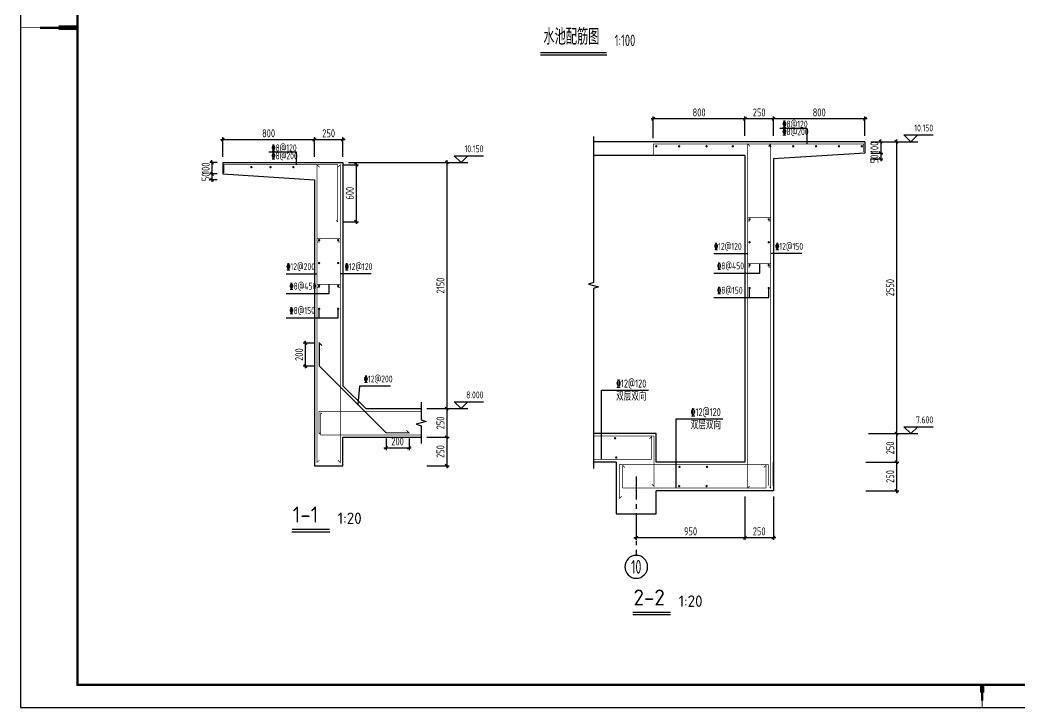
# Model space of a CAD drawing. Extents: x 665703 to 1047784, y -160603 to 92239.
# Drawn here: x 963649 to 1007371, y -20903 to 9151 of the extents above; entities that cross this region are included whole.
import ezdxf
from ezdxf.enums import TextEntityAlignment as Align

# ---------------------------------------------------------------- set-up
doc = ezdxf.new("R2010")
doc.units = 0
doc.header["$LTSCALE"] = 800
doc.linetypes.add('CENTER', pattern=[2, 1.25, -0.25, 0.25, -0.25])
doc.layers.get('0').update_dxf_attribs({"linetype": 'CONTINUOUS'})
doc.layers.get('Defpoints').update_dxf_attribs({"linetype": 'CONTINUOUS'})
for name, color, linetype in [('AXIS', 4, 'CENTER'), ('DIM', 2, 'CONTINUOUS'), ('NUM', 7, 'CONTINUOUS'), ('REIN', 1, 'CONTINUOUS'), ('TEXT', 7, 'CONTINUOUS'), ('THIN', 7, 'CONTINUOUS'), ('TK', 7, 'CONTINUOUS'), ('细线', 7, 'CONTINUOUS')]:
    doc.layers.add(name, color=color, linetype=linetype)
doc.styles.add('TSSD_Axis', font='tssdeng.shx', dxfattribs={"width": 0.7, "bigfont": 'tssdchn.shx'})
doc.styles.add('TSSD_Dimension', font='Tssdeng.shx', dxfattribs={"width": 0.75, "bigfont": 'hztxt.shx'})
doc.styles.add('TSSD_Label', font='Tssdeng.shx', dxfattribs={"width": 0.7, "bigfont": 'hztxt.shx'})
doc.styles.add('TSSD_Norm', font='Tssdeng.shx', dxfattribs={"bigfont": 'hztxt.shx'})
doc.styles.add('TSSD_Rein', font='Tssdeng.shx', dxfattribs={"width": 0.7, "bigfont": 'hztxt.shx'})
doc.dimstyles.new('TSSD_20_100', dxfattribs={"dimtxt": 350, "dimasz": 100, "dimexe": 100, "dimexo": 250, "dimgap": 100, "dimtad": 1, "dimdec": 0, "dimlfac": 0.2, "dimzin": 0, "dimdsep": 46, "dimtxsty": 'TSSD_Dimension', "dimblk": 'ARCHTICK', "dimcen": 0, "dimdle": 100, "dimclrt": 7, "dimadec": 0, "dimazin": 0, "dimtfac": 1, "dimtdec": 0, "dimtix": 1, "dimtmove": 2, "dimatfit": 3, "dimldrblk": 'ARCHTICK', "dimfxl": 0, "dimtolj": 1, "dimtzin": 0, "dimarcsym": 0})

# ---------------------------------------------------------------- blocks, each defined once
blk = doc.blocks.new('_ArchTick')
at = {"color": 0, "const_width": 0.5}
blk.add_lwpolyline([(-0.71, -0.71), (0.71, 0.71)], dxfattribs=at)
blk = doc.blocks.new('*D205')
at = {"layer": 'Defpoints', "color": 0, "transparency": 16777216}
for p in [(976519, 3928), (972519, 2925), (976519, 2925)]:
    blk.add_point(p, dxfattribs=at)
at = {"layer": 'DIM', "color": 0, "lineweight": -2, "transparency": 16777216}
for p, q in [((972519, 3175), (972519, 4028)), ((976519, 3175), (976519, 4028)), ((972419, 3928), (976619, 3928))]:
    blk.add_line(p, q, dxfattribs=at)
at = {"layer": 'DIM', "color": 0, "lineweight": -2, "transparency": 16777216, "xscale": 100, "yscale": 100, "zscale": 100, "rotation": 180}
blk.add_blockref('_ArchTick', (972519, 3928), dxfattribs=at)
at = {"layer": 'DIM', "color": 0, "lineweight": -2, "transparency": 16777216, "xscale": 100, "yscale": 100, "zscale": 100}
blk.add_blockref('_ArchTick', (976519, 3928), dxfattribs=at)
at = {"layer": 'DIM', "color": 7, "transparency": 16777216, "insert": (974519, 4203), "char_height": 350, "attachment_point": 5, "style": 'TSSD_Dimension'}
blk.add_mtext('\\A1;800', dxfattribs=at)
blk = doc.blocks.new('*D206')
at = {"layer": 'Defpoints', "color": 0, "transparency": 16777216}
for p in [(977769, 3928), (976519, 2925), (977769, 2925)]:
    blk.add_point(p, dxfattribs=at)
at = {"layer": 'DIM', "color": 0, "lineweight": -2, "transparency": 16777216}
for p, q in [((976519, 3175), (976519, 4028)), ((977769, 3175), (977769, 4028)), ((976419, 3928), (977869, 3928))]:
    blk.add_line(p, q, dxfattribs=at)
at = {"layer": 'DIM', "color": 0, "lineweight": -2, "transparency": 16777216, "xscale": 100, "yscale": 100, "zscale": 100, "rotation": 180}
blk.add_blockref('_ArchTick', (976519, 3928), dxfattribs=at)
at = {"layer": 'DIM', "color": 0, "lineweight": -2, "transparency": 16777216, "xscale": 100, "yscale": 100, "zscale": 100}
blk.add_blockref('_ArchTick', (977769, 3928), dxfattribs=at)
at = {"layer": 'DIM', "color": 7, "transparency": 16777216, "insert": (977144, 4203), "char_height": 350, "attachment_point": 5, "style": 'TSSD_Dimension'}
blk.add_mtext('\\A1;250', dxfattribs=at)
blk = doc.blocks.new('*D207')
at = {"layer": 'Defpoints', "color": 0, "transparency": 16777216}
for p in [(972519, 2925), (972043, 2425), (972519, 2425)]:
    blk.add_point(p, dxfattribs=at)
at = {"layer": 'DIM', "color": 0, "lineweight": -2, "transparency": 16777216}
for p, q in [((972269, 2925), (971943, 2925)), ((972043, 2925), (972043, 3025)), ((972043, 2925), (972043, 2425)), ((972269, 2425), (971943, 2425)), ((972043, 2425), (972043, 2325))]:
    blk.add_line(p, q, dxfattribs=at)
at = {"layer": 'DIM', "color": 0, "lineweight": -2, "transparency": 16777216, "xscale": 100, "yscale": 100, "zscale": 100}
for p, rotation in [((972043, 2925), 270), ((972043, 2425), 90)]:
    blk.add_blockref('_ArchTick', p, dxfattribs=dict(at, rotation=rotation))
at = {"layer": 'DIM', "color": 7, "transparency": 16777216, "insert": (971768, 2675), "char_height": 350, "attachment_point": 5, "rotation": 90, "style": 'TSSD_Dimension'}
blk.add_mtext('\\A1;100', dxfattribs=at)
blk = doc.blocks.new('*D208')
at = {"layer": 'Defpoints', "color": 0, "transparency": 16777216}
for p in [(972519, 2425), (972043, 2175), (972520, 2175)]:
    blk.add_point(p, dxfattribs=at)
at = {"layer": 'DIM', "color": 0, "lineweight": -2, "transparency": 16777216}
for p, q in [((972269, 2425), (971943, 2425)), ((972043, 2425), (972043, 2525)), ((972043, 2425), (972043, 2175)), ((972270, 2175), (971943, 2175)), ((972043, 2175), (972043, 2075))]:
    blk.add_line(p, q, dxfattribs=at)
at = {"layer": 'DIM', "color": 0, "lineweight": -2, "transparency": 16777216, "xscale": 100, "yscale": 100, "zscale": 100}
for p, rotation in [((972043, 2425), 270), ((972043, 2175), 90)]:
    blk.add_blockref('_ArchTick', p, dxfattribs=dict(at, rotation=rotation))
at = {"layer": 'DIM', "color": 7, "transparency": 16777216, "insert": (971768, 2300), "char_height": 350, "attachment_point": 5, "rotation": 90, "style": 'TSSD_Dimension'}
blk.add_mtext('\\A1;50', dxfattribs=at)
blk = doc.blocks.new('*D209')
at = {"layer": 'Defpoints', "color": 0, "transparency": 16777216}
for p in [(977769, 2925), (981188, -7825), (982307, -7825)]:
    blk.add_point(p, dxfattribs=at)
at = {"layer": 'DIM', "color": 0, "lineweight": -2, "transparency": 16777216}
for p, q in [((978019, 2925), (982407, 2925)), ((982307, 3025), (982307, -7925)), ((981438, -7825), (982407, -7825))]:
    blk.add_line(p, q, dxfattribs=at)
at = {"layer": 'DIM', "color": 0, "lineweight": -2, "transparency": 16777216, "xscale": 100, "yscale": 100, "zscale": 100}
for p, rotation in [((982307, 2925), 90), ((982307, -7825), 270)]:
    blk.add_blockref('_ArchTick', p, dxfattribs=dict(at, rotation=rotation))
at = {"layer": 'DIM', "color": 7, "transparency": 16777216, "insert": (982032, -2450), "char_height": 350, "attachment_point": 5, "rotation": 90, "style": 'TSSD_Dimension'}
blk.add_mtext('\\A1;2150', dxfattribs=at)
blk = doc.blocks.new('*D210')
at = {"layer": 'Defpoints', "color": 0, "transparency": 16777216}
for p in [(981188, -7825), (981188, -9075), (982307, -9075)]:
    blk.add_point(p, dxfattribs=at)
at = {"layer": 'DIM', "color": 0, "lineweight": -2, "transparency": 16777216}
for p, q in [((981438, -7825), (982407, -7825)), ((982307, -7725), (982307, -9175)), ((981438, -9075), (982407, -9075))]:
    blk.add_line(p, q, dxfattribs=at)
at = {"layer": 'DIM', "color": 0, "lineweight": -2, "transparency": 16777216, "xscale": 100, "yscale": 100, "zscale": 100}
for p, rotation in [((982307, -7825), 90), ((982307, -9075), 270)]:
    blk.add_blockref('_ArchTick', p, dxfattribs=dict(at, rotation=rotation))
at = {"layer": 'DIM', "color": 7, "transparency": 16777216, "insert": (982032, -8450), "char_height": 350, "attachment_point": 5, "rotation": 90, "style": 'TSSD_Dimension'}
blk.add_mtext('\\A1;250', dxfattribs=at)
blk = doc.blocks.new('*D211')
at = {"layer": 'Defpoints', "color": 0, "transparency": 16777216}
for p in [(981188, -9075), (981188, -10325), (982307, -10325)]:
    blk.add_point(p, dxfattribs=at)
at = {"layer": 'DIM', "color": 0, "lineweight": -2, "transparency": 16777216}
for p, q in [((981438, -9075), (982407, -9075)), ((982307, -8975), (982307, -10425)), ((981438, -10325), (982407, -10325))]:
    blk.add_line(p, q, dxfattribs=at)
at = {"layer": 'DIM', "color": 0, "lineweight": -2, "transparency": 16777216, "xscale": 100, "yscale": 100, "zscale": 100}
for p, rotation in [((982307, -9075), 90), ((982307, -10325), 270)]:
    blk.add_blockref('_ArchTick', p, dxfattribs=dict(at, rotation=rotation))
at = {"layer": 'DIM', "color": 7, "transparency": 16777216, "insert": (982032, -9700), "char_height": 350, "attachment_point": 5, "rotation": 90, "style": 'TSSD_Dimension'}
blk.add_mtext('\\A1;250', dxfattribs=at)
blk = doc.blocks.new('*D212')
at = {"layer": 'Defpoints', "color": 0, "transparency": 16777216}
for p in [(996592, 4838), (996592, 3835), (1000592, 3835)]:
    blk.add_point(p, dxfattribs=at)
at = {"layer": 'DIM', "color": 0, "lineweight": -2, "transparency": 16777216}
for p, q in [((1000692, 4838), (996492, 4838)), ((996592, 4085), (996592, 4938)), ((1000592, 4085), (1000592, 4938))]:
    blk.add_line(p, q, dxfattribs=at)
at = {"layer": 'DIM', "color": 0, "lineweight": -2, "transparency": 16777216, "xscale": 100, "yscale": 100, "zscale": 100, "rotation": 180}
blk.add_blockref('_ArchTick', (996592, 4838), dxfattribs=at)
at = {"layer": 'DIM', "color": 0, "lineweight": -2, "transparency": 16777216, "xscale": 100, "yscale": 100, "zscale": 100}
blk.add_blockref('_ArchTick', (1000592, 4838), dxfattribs=at)
at = {"layer": 'DIM', "color": 7, "transparency": 16777216, "insert": (998592, 5113), "char_height": 350, "attachment_point": 5, "style": 'TSSD_Dimension'}
blk.add_mtext('\\A1;800', dxfattribs=at)
blk = doc.blocks.new('*D213')
at = {"layer": 'Defpoints', "color": 0, "transparency": 16777216}
for p in [(995342, 4838), (995342, 3835), (996592, 3835)]:
    blk.add_point(p, dxfattribs=at)
at = {"layer": 'DIM', "color": 0, "lineweight": -2, "transparency": 16777216}
for p, q in [((996692, 4838), (995242, 4838)), ((995342, 4085), (995342, 4938)), ((996592, 4085), (996592, 4938))]:
    blk.add_line(p, q, dxfattribs=at)
at = {"layer": 'DIM', "color": 0, "lineweight": -2, "transparency": 16777216, "xscale": 100, "yscale": 100, "zscale": 100, "rotation": 180}
blk.add_blockref('_ArchTick', (995342, 4838), dxfattribs=at)
at = {"layer": 'DIM', "color": 0, "lineweight": -2, "transparency": 16777216, "xscale": 100, "yscale": 100, "zscale": 100}
blk.add_blockref('_ArchTick', (996592, 4838), dxfattribs=at)
at = {"layer": 'DIM', "color": 7, "transparency": 16777216, "insert": (995967, 5113), "char_height": 350, "attachment_point": 5, "style": 'TSSD_Dimension'}
blk.add_mtext('\\A1;250', dxfattribs=at)
blk = doc.blocks.new('*D214')
at = {"layer": 'Defpoints', "color": 0, "transparency": 16777216}
for p in [(1000592, 3835), (1000592, 3335), (1001281, 3335)]:
    blk.add_point(p, dxfattribs=at)
at = {"layer": 'DIM', "color": 0, "lineweight": -2, "transparency": 16777216}
for p, q in [((1000842, 3835), (1001381, 3835)), ((1001281, 3835), (1001281, 3935)), ((1001281, 3835), (1001281, 3335)), ((1000842, 3335), (1001381, 3335)), ((1001281, 3335), (1001281, 3235))]:
    blk.add_line(p, q, dxfattribs=at)
at = {"layer": 'DIM', "color": 0, "lineweight": -2, "transparency": 16777216, "xscale": 100, "yscale": 100, "zscale": 100}
for p, rotation in [((1001281, 3835), 270), ((1001281, 3335), 90)]:
    blk.add_blockref('_ArchTick', p, dxfattribs=dict(at, rotation=rotation))
at = {"layer": 'DIM', "color": 7, "transparency": 16777216, "insert": (1001006, 3585), "char_height": 350, "attachment_point": 5, "rotation": 90, "style": 'TSSD_Dimension'}
blk.add_mtext('\\A1;100', dxfattribs=at)
blk = doc.blocks.new('*D215')
at = {"layer": 'Defpoints', "color": 0, "transparency": 16777216}
for p in [(1000590, 3085), (1000592, 3335), (1001281, 3085)]:
    blk.add_point(p, dxfattribs=at)
at = {"layer": 'DIM', "color": 0, "lineweight": -2, "transparency": 16777216}
for p, q in [((1000840, 3085), (1001381, 3085)), ((1000842, 3335), (1001381, 3335)), ((1001281, 3435), (1001281, 2985))]:
    blk.add_line(p, q, dxfattribs=at)
at = {"layer": 'DIM', "color": 0, "lineweight": -2, "transparency": 16777216, "xscale": 100, "yscale": 100, "zscale": 100}
for p, rotation in [((1001281, 3335), 90), ((1001281, 3085), 270)]:
    blk.add_blockref('_ArchTick', p, dxfattribs=dict(at, rotation=rotation))
at = {"layer": 'DIM', "color": 7, "transparency": 16777216, "insert": (1001006, 3085), "char_height": 350, "attachment_point": 5, "rotation": 90, "style": 'TSSD_Dimension'}
blk.add_mtext('\\A1;50', dxfattribs=at)
blk = doc.blocks.new('ts_axno')
at = {"color": 0, "linetype": 'ByBlock', "lineweight": -2}
blk.add_circle((0, 0), 0.5, dxfattribs=at)
at = {"color": 0, "linetype": 'ByBlock', "lineweight": -2, "style": 'TSSD_Axis', "width": 0.7}
blk.add_attdef('A', text='', height=0.6, dxfattribs=at).set_placement((0, 0), align=Align.MIDDLE_CENTER)
blk = doc.blocks.new('*D216')
at = {"layer": 'Defpoints', "color": 0, "transparency": 16777216}
for p in [(995342, -11415), (990592, -12415), (995342, -13461)]:
    blk.add_point(p, dxfattribs=at)
at = {"layer": 'DIM', "color": 0, "lineweight": -2, "transparency": 16777216}
for p, q in [((995342, -11665), (995342, -13561)), ((990592, -12665), (990592, -13561)), ((990492, -13461), (995442, -13461))]:
    blk.add_line(p, q, dxfattribs=at)
at = {"layer": 'DIM', "color": 0, "lineweight": -2, "transparency": 16777216, "xscale": 100, "yscale": 100, "zscale": 100, "rotation": 180}
blk.add_blockref('_ArchTick', (990592, -13461), dxfattribs=at)
at = {"layer": 'DIM', "color": 0, "lineweight": -2, "transparency": 16777216, "xscale": 100, "yscale": 100, "zscale": 100}
blk.add_blockref('_ArchTick', (995342, -13461), dxfattribs=at)
at = {"layer": 'DIM', "color": 7, "transparency": 16777216, "insert": (992967, -13186), "char_height": 350, "attachment_point": 5, "style": 'TSSD_Dimension'}
blk.add_mtext('\\A1;950', dxfattribs=at)
blk = doc.blocks.new('*D217')
at = {"layer": 'Defpoints', "color": 0, "transparency": 16777216}
for p in [(995342, -11415), (996592, -11415), (996592, -13461)]:
    blk.add_point(p, dxfattribs=at)
at = {"layer": 'DIM', "color": 0, "lineweight": -2, "transparency": 16777216}
for p, q in [((995342, -11665), (995342, -13561)), ((996592, -11665), (996592, -13561)), ((995242, -13461), (996692, -13461))]:
    blk.add_line(p, q, dxfattribs=at)
at = {"layer": 'DIM', "color": 0, "lineweight": -2, "transparency": 16777216, "xscale": 100, "yscale": 100, "zscale": 100, "rotation": 180}
blk.add_blockref('_ArchTick', (995342, -13461), dxfattribs=at)
at = {"layer": 'DIM', "color": 0, "lineweight": -2, "transparency": 16777216, "xscale": 100, "yscale": 100, "zscale": 100}
blk.add_blockref('_ArchTick', (996592, -13461), dxfattribs=at)
at = {"layer": 'DIM', "color": 7, "transparency": 16777216, "insert": (995967, -13186), "char_height": 350, "attachment_point": 5, "style": 'TSSD_Dimension'}
blk.add_mtext('\\A1;250', dxfattribs=at)
blk = doc.blocks.new('*D218')
at = {"layer": 'Defpoints', "color": 0, "transparency": 16777216}
for p in [(1000592, 3835), (1000498, -8915), (1001970, -8915)]:
    blk.add_point(p, dxfattribs=at)
at = {"layer": 'DIM', "color": 0, "lineweight": -2, "transparency": 16777216}
for p, q in [((1000842, 3835), (1002070, 3835)), ((1001970, 3935), (1001970, -9015)), ((1000748, -8915), (1002070, -8915))]:
    blk.add_line(p, q, dxfattribs=at)
at = {"layer": 'DIM', "color": 0, "lineweight": -2, "transparency": 16777216, "xscale": 100, "yscale": 100, "zscale": 100}
for p, rotation in [((1001970, 3835), 90), ((1001970, -8915), 270)]:
    blk.add_blockref('_ArchTick', p, dxfattribs=dict(at, rotation=rotation))
at = {"layer": 'DIM', "color": 7, "transparency": 16777216, "insert": (1001695, -2540), "char_height": 350, "attachment_point": 5, "rotation": 90, "style": 'TSSD_Dimension'}
blk.add_mtext('\\A1;2550', dxfattribs=at)
blk = doc.blocks.new('*D219')
at = {"layer": 'Defpoints', "color": 0, "transparency": 16777216}
for p in [(1000498, -8915), (1000385, -10165), (1001970, -10165)]:
    blk.add_point(p, dxfattribs=at)
at = {"layer": 'DIM', "color": 0, "lineweight": -2, "transparency": 16777216}
for p, q in [((1000748, -8915), (1002070, -8915)), ((1001970, -8815), (1001970, -10265)), ((1000635, -10165), (1002070, -10165))]:
    blk.add_line(p, q, dxfattribs=at)
at = {"layer": 'DIM', "color": 0, "lineweight": -2, "transparency": 16777216, "xscale": 100, "yscale": 100, "zscale": 100}
for p, rotation in [((1001970, -8915), 90), ((1001970, -10165), 270)]:
    blk.add_blockref('_ArchTick', p, dxfattribs=dict(at, rotation=rotation))
at = {"layer": 'DIM', "color": 7, "transparency": 16777216, "insert": (1001695, -9540), "char_height": 350, "attachment_point": 5, "rotation": 90, "style": 'TSSD_Dimension'}
blk.add_mtext('\\A1;250', dxfattribs=at)
blk = doc.blocks.new('*D220')
at = {"layer": 'Defpoints', "color": 0, "transparency": 16777216}
for p in [(1000385, -10165), (1000385, -11415), (1001970, -11415)]:
    blk.add_point(p, dxfattribs=at)
at = {"layer": 'DIM', "color": 0, "lineweight": -2, "transparency": 16777216}
for p, q in [((1000635, -10165), (1002070, -10165)), ((1001970, -10065), (1001970, -11515)), ((1000635, -11415), (1002070, -11415))]:
    blk.add_line(p, q, dxfattribs=at)
at = {"layer": 'DIM', "color": 0, "lineweight": -2, "transparency": 16777216, "xscale": 100, "yscale": 100, "zscale": 100}
for p, rotation in [((1001970, -10165), 90), ((1001970, -11415), 270)]:
    blk.add_blockref('_ArchTick', p, dxfattribs=dict(at, rotation=rotation))
at = {"layer": 'DIM', "color": 7, "transparency": 16777216, "insert": (1001695, -10790), "char_height": 350, "attachment_point": 5, "rotation": 90, "style": 'TSSD_Dimension'}
blk.add_mtext('\\A1;250', dxfattribs=at)
blk = doc.blocks.new('*D274')
at = {"layer": 'Defpoints', "color": 0, "transparency": 16777216}
for p in [(977536, 2829), (977536, 341), (978342, 341)]:
    blk.add_point(p, dxfattribs=at)
at = {"layer": 'DIM', "color": 0, "lineweight": -2, "transparency": 16777216}
for p, q in [((977786, 2829), (978442, 2829)), ((978342, 2929), (978342, 241)), ((977786, 341), (978442, 341))]:
    blk.add_line(p, q, dxfattribs=at)
at = {"layer": 'DIM', "color": 0, "lineweight": -2, "transparency": 16777216, "xscale": 100, "yscale": 100, "zscale": 100}
for p, rotation in [((978342, 2829), 90), ((978342, 341), 270)]:
    blk.add_blockref('_ArchTick', p, dxfattribs=dict(at, rotation=rotation))
at = {"layer": 'DIM', "color": 7, "transparency": 16777216, "insert": (978067, 1585), "char_height": 350, "attachment_point": 5, "rotation": 90, "style": 'TSSD_Dimension'}
blk.add_mtext('\\A1;600', dxfattribs=at)
blk = doc.blocks.new('*D275')
at = {"layer": 'Defpoints', "color": 0, "transparency": 16777216}
for p in [(991339, 4838), (991339, 3738), (995342, 3835)]:
    blk.add_point(p, dxfattribs=at)
at = {"layer": 'DIM', "color": 0, "lineweight": -2, "transparency": 16777216}
for p, q in [((995442, 4838), (991239, 4838)), ((991339, 3988), (991339, 4938)), ((995342, 4085), (995342, 4938))]:
    blk.add_line(p, q, dxfattribs=at)
at = {"layer": 'DIM', "color": 0, "lineweight": -2, "transparency": 16777216, "xscale": 100, "yscale": 100, "zscale": 100, "rotation": 180}
blk.add_blockref('_ArchTick', (991339, 4838), dxfattribs=at)
at = {"layer": 'DIM', "color": 0, "lineweight": -2, "transparency": 16777216, "xscale": 100, "yscale": 100, "zscale": 100}
blk.add_blockref('_ArchTick', (995342, 4838), dxfattribs=at)
at = {"layer": 'DIM', "color": 7, "transparency": 16777216, "insert": (993341, 5113), "char_height": 350, "attachment_point": 5, "style": 'TSSD_Dimension'}
blk.add_mtext('\\A1;800', dxfattribs=at)
blk = doc.blocks.new('*D278')
at = {"layer": 'Defpoints', "color": 0, "transparency": 16777216}
for p in [(976129, -4965), (976739, -4965), (976739, -5965)]:
    blk.add_point(p, dxfattribs=at)
at = {"layer": 'DIM', "color": 0, "lineweight": -2, "transparency": 16777216}
for p, q in [((976489, -4965), (976029, -4965)), ((976129, -6065), (976129, -4865)), ((976489, -5965), (976029, -5965))]:
    blk.add_line(p, q, dxfattribs=at)
at = {"layer": 'DIM', "color": 0, "lineweight": -2, "transparency": 16777216, "xscale": 100, "yscale": 100, "zscale": 100}
for p, rotation in [((976129, -4965), 90), ((976129, -5965), 270)]:
    blk.add_blockref('_ArchTick', p, dxfattribs=dict(at, rotation=rotation))
at = {"layer": 'DIM', "color": 7, "transparency": 16777216, "insert": (975854, -5465), "char_height": 350, "attachment_point": 5, "rotation": 90, "style": 'TSSD_Dimension'}
blk.add_mtext('\\A1;200', dxfattribs=at)
blk = doc.blocks.new('*D279')
at = {"layer": 'Defpoints', "color": 0, "transparency": 16777216}
for p in [(979657, -8883), (980657, -8883), (980657, -9533)]:
    blk.add_point(p, dxfattribs=at)
at = {"layer": 'DIM', "color": 0, "lineweight": -2, "transparency": 16777216}
for p, q in [((979657, -9133), (979657, -9633)), ((980657, -9133), (980657, -9633)), ((979557, -9533), (980757, -9533))]:
    blk.add_line(p, q, dxfattribs=at)
at = {"layer": 'DIM', "color": 0, "lineweight": -2, "transparency": 16777216, "xscale": 100, "yscale": 100, "zscale": 100, "rotation": 180}
blk.add_blockref('_ArchTick', (979657, -9533), dxfattribs=at)
at = {"layer": 'DIM', "color": 0, "lineweight": -2, "transparency": 16777216, "xscale": 100, "yscale": 100, "zscale": 100}
blk.add_blockref('_ArchTick', (980657, -9533), dxfattribs=at)
at = {"layer": 'DIM', "color": 7, "transparency": 16777216, "insert": (980157, -9258), "char_height": 350, "attachment_point": 5, "style": 'TSSD_Dimension'}
blk.add_mtext('\\A1;200', dxfattribs=at)
blk = doc.blocks.new('MI')
at = {"layer": 'TK'}
for points, const_width in [([(2500, 29700), (850, 29700)], 100), ([(2500, 29700), (1675, 29700)], 200), ([(0, 29700), (2500, 29700)], 35), ([(42050, 1000), (42050, 650)], 200), ([(42050, 1000), (42050, 300)], 100), ([(42050, 0), (42050, 1000)], 35)]:
    blk.add_lwpolyline(points, dxfattribs=dict(at, const_width=const_width))

msp = doc.modelspace()

# ---------------------------------------------------------------- linework, layer by layer
at = {"layer": 'AXIS'}
msp.add_line((990591.7, -10796.6), (990591.7, -14236), dxfattribs=at)
at = {"layer": 'NUM'}
for points in [[(986404.5, 7727.7, 50, 50, 0), (989301.6, 7727.7, 50, 50, 0)], [(975537.8, -13100.9, 50, 50, 0), (977190.9, -13100.9, 50, 50, 0)], [(990441.8, -16721.9, 50, 50, 0), (992094.9, -16721.9, 50, 50, 0)]]:
    msp.add_lwpolyline(points, format="xyseb", dxfattribs=at)
for points in [[(986404.5, 7627.7), (989301.6, 7627.7)], [(975537.8, -13200.9), (977190.9, -13200.9)], [(990441.8, -16821.9), (992094.9, -16821.9)]]:
    msp.add_lwpolyline(points, dxfattribs=at)
at = {"layer": 'REIN'}
for points, const_width in [([(991339.4, 3259.9), (991339.4, 3259.9), (991339.4, 3738.2), (1000537.2, 3738.2), (1000537.2, 3379)], 30), ([(995546.5, -11205.6), (995461.5, -11296.3), (995461.5, 3738.2), (995567.6, 3632.1)], 30), ([(996411.4, -11235.7), (996471.9, -11296.3), (996471.9, 3738.2), (996365.9, 3632.1)], 30), ([(977465.5, 401.2), (977536.4, 341.5), (977536.4, 2828.5), (972573.3, 2828.5), (972573.3, 2469.4)], 30), ([(976744.6, -10068.7), (976638.5, -10174.7), (976638.5, 2828.5), (976744.6, 2722.5)], 30), ([(977542.9, -10068.7), (977648.9, -10174.7), (977648.9, 2828.5), (977542.9, 2722.5)], 30), ([(995460.9, 365.1), (995460.9, 515.1), (996471.3, 515.1), (996471.3, 365.1)], 30), ([(977649.6, -544.6), (977649.6, -394.6), (976639.2, -394.6), (976639.2, -544.6)], 30), ([(995460.9, -1634.9), (995460.9, -1484.9), (996471.3, -1484.9), (996471.3, -1634.9)], 30), ([(977649.6, -2544.6), (977649.6, -2394.6), (976639.2, -2394.6), (976639.2, -2544.6)], 30), ([(976844.6, -5070.6), (976738.5, -4964.6), (976738.5, -5964.6), (979656.6, -8882.6), (980656.6, -8882.6), (980550.5, -8776.5)], 50), ([(981188.2, -7946.7), (976720.1, -7946.7), (976720.1, -8933.2)], 30), ([(981188.2, -8982.6), (976798.1, -8982.6), (976798.1, -8008.8)], 30), ([(988722.3, -9017.5), (991372.7, -9017.5)], 30), ([(991272.7, -10046.3), (991272.7, -9047.1), (991166.7, -9153.1)], 30), ([(991372.7, -9017.5), (991372.7, -11225.6), (991266.7, -11119.5)], 30), ([(988722.3, -10046.3), (991272.7, -10046.3)], 30), ([(996371.9, -11196.3), (996371.9, -11196.3), (996371.9, -10267.5), (989855.2, -10267.5), (989855.2, -11759.8), (989855.2, -11759.8)], 30), ([(989995.6, -11296.3), (989995.6, -10297.1), (990101.7, -10403.1)], 30), ([(996271.9, -11296.3), (996271.9, -10297.1), (996165.9, -10403.1)], 30), ([(989995.6, -11296.3), (996271.9, -11296.3)], 30), ([(989961.3, -11653.7), (989855.2, -11759.8)], 30)]:
    msp.add_lwpolyline(points, dxfattribs=dict(at, const_width=const_width))
for points in [[(991493.9, 3635.1, 50, 50, 1), (991443.9, 3635.1, 50, 50, 1)], [(992493.9, 3635.1, 50, 50, 1), (992443.9, 3635.1, 50, 50, 1)], [(993693.9, 3635.1, 50, 50, 1), (993643.9, 3635.1, 50, 50, 1)], [(994838.7, 3635.1, 50, 50, 1), (994788.7, 3635.1, 50, 50, 1)], [(996479.6, 3635.1, 50, 50, 1), (996429.6, 3635.1, 50, 50, 1)], [(997479.6, 3635.1, 50, 50, 1), (997429.6, 3635.1, 50, 50, 1)], [(998479.6, 3635.1, 50, 50, 1), (998429.6, 3635.1, 50, 50, 1)], [(999479.6, 3635.1, 50, 50, 1), (999429.6, 3635.1, 50, 50, 1)], [(1000479.6, 3635.1, 50, 50, 1), (1000429.6, 3635.1, 50, 50, 1)], [(973790.3, 2725.4, 50, 50, 1), (973740.3, 2725.4, 50, 50, 1)], [(974576.5, 2725.4, 50, 50, -1), (974626.5, 2725.4, 50, 50, -1)], [(975576.5, 2725.4, 50, 50, -1), (975626.5, 2725.4, 50, 50, -1)], [(995573.6, 443.5, 50, 50, 1), (995523.6, 443.5, 50, 50, 1)], [(996359.8, 443.5, 50, 50, -1), (996409.8, 443.5, 50, 50, -1)], [(976750.7, -466.2, 50, 50, 1), (976700.7, -466.2, 50, 50, 1)], [(977536.8, -466.2, 50, 50, -1), (977586.8, -466.2, 50, 50, -1)], [(995573.6, -556.5, 50, 50, 1), (995523.6, -556.5, 50, 50, 1)], [(996359.8, -556.5, 50, 50, -1), (996409.8, -556.5, 50, 50, -1)], [(976750.7, -1466.2, 50, 50, 1), (976700.7, -1466.2, 50, 50, 1)], [(977536.8, -1466.2, 50, 50, -1), (977586.8, -1466.2, 50, 50, -1)], [(995573.6, -1556.5, 50, 50, 1), (995523.6, -1556.5, 50, 50, 1)], [(996359.8, -1556.5, 50, 50, -1), (996409.8, -1556.5, 50, 50, -1)], [(976750.7, -2466.2, 50, 50, 1), (976700.7, -2466.2, 50, 50, 1)], [(977536.8, -2466.2, 50, 50, -1), (977586.8, -2466.2, 50, 50, -1)], [(995573.6, -2556.5, 50, 50, 1), (995523.6, -2556.5, 50, 50, 1)], [(996359.8, -2556.5, 50, 50, -1), (996409.8, -2556.5, 50, 50, -1)], [(976750.7, -3466.2, 50, 50, 1), (976700.7, -3466.2, 50, 50, 1)], [(977536.8, -3466.2, 50, 50, -1), (977586.8, -3466.2, 50, 50, -1)], [(989691.6, -9120.6, 50, 50, 1), (989641.6, -9120.6, 50, 50, 1)], [(989744.2, -9960.8, 50, 50, 1), (989694.2, -9960.8, 50, 50, 1)], [(992509.7, -10370.6, 50, 50, 1), (992459.7, -10370.6, 50, 50, 1)], [(993709.7, -10370.6, 50, 50, 1), (993659.7, -10370.6, 50, 50, 1)], [(992493.9, -11210.8, 50, 50, 1), (992443.9, -11210.8, 50, 50, 1)], [(993693.9, -11210.8, 50, 50, 1), (993643.9, -11210.8, 50, 50, 1)]]:
    msp.add_lwpolyline(points, format="xyseb", close=True, dxfattribs=at)
for points in [[(995460.9, 365.1, 30, 30, 0), (995567, 365.1, 0, 0, 0)], [(996471.3, 365.1, 30, 30, 0), (996365.2, 365.1, 0, 0, 0)], [(976639.2, -544.6, 30, 30, 0), (976745.2, -544.6, 0, 0, 0)], [(977649.6, -544.6, 30, 30, 0), (977543.5, -544.6, 0, 0, 0)], [(995460.9, -1634.9, 30, 30, 0), (995567, -1634.9, 0, 0, 0)], [(996471.3, -1634.9, 30, 30, 0), (996365.2, -1634.9, 0, 0, 0)], [(976639.2, -2544.6, 30, 30, 0), (976745.2, -2544.6, 0, 0, 0)], [(977649.6, -2544.6, 30, 30, 0), (977543.5, -2544.6, 0, 0, 0)], [(976798.1, -8008.8, 30, 30, 0), (976846.6, -8057.4, 0, 0, 0)], [(976720.1, -8933.2, 30, 30, 0), (976768.7, -8884.6, 0, 0, 0)]]:
    msp.add_lwpolyline(points, format="xyseb", dxfattribs=at)
at = {"layer": 'TEXT'}
for p, q in [((993984.3, -1053.7), (995460.3, -1053.7)), ((997826.2, -1053.7), (996471.9, -1053.7)), ((995989.7, -1906.1), (995989.7, -1509.9)), ((975284.3, -1938.4), (976638.5, -1938.4)), ((979004.5, -1938.4), (977650.2, -1938.4)), ((993984.3, -1906.1), (995989.7, -1906.1)), ((977167.9, -2790.8), (977167.9, -2394.6)), ((995547.4, -2969.1), (995547.4, -2606.5)), ((996383.6, -2969.1), (996383.6, -2606.5)), ((975284.3, -2790.8), (977167.9, -2790.8)), ((993984.3, -2969.1), (996383.6, -2969.1)), ((976725.7, -3853.8), (976725.7, -3491.2)), ((977561.8, -3853.8), (977561.8, -3491.2)), ((975284.3, -3853.8), (977561.8, -3853.8)), ((978487.2, -6845.7), (978421.3, -7647.4)), ((979841.5, -6845.7), (978487.2, -6845.7)), ((989077, -10046.3), (989077, -7020.4)), ((989077, -7020.4), (991121.9, -7020.4)), ((992336.1, -11296.3), (992336.1, -8270.4)), ((992336.1, -8270.4), (994381, -8270.4))]:
    msp.add_line(p, q, dxfattribs=at)
at = {"layer": 'THIN'}
for p, q in [((1002596.9, 3834.6), (1002296.9, 4134.6)), ((1002296.9, 4134.6), (1002896.9, 4134.6)), ((1002596.9, 3834.6), (1002896.9, 4134.6)), ((1002896.9, 4134.6), (1003575.3, 4134.6)), ((1000591.7, 3834.6), (988722.3, 3834.6)), ((1000591.7, 3834.6), (1000591.7, 3334.6)), ((1002070.1, 3834.6), (1002896.9, 3834.6)), ((1002596.9, 3834.6), (1002596.9, 3834.6)), ((982933.6, 2924.9), (982633.6, 3224.9)), ((982633.6, 3224.9), (983233.6, 3224.9)), ((982933.6, 2924.9), (983233.6, 3224.9)), ((983233.6, 3224.9), (983912.1, 3224.9)), ((995341.7, 3234.6), (988722.3, 3234.6)), ((995341.7, 3234.6), (995341.7, -10165.4)), ((1000591.7, 3334.6), (996591.7, 3084.6)), ((996591.7, 3084.6), (996591.7, -11196.6)), ((972518.7, 2924.9), (977768.7, 2924.9)), ((972518.7, 2924.9), (972518.7, 2424.9)), ((977768.7, 2924.9), (977768.7, -6825.1)), ((982406.8, 2924.9), (983233.6, 2924.9)), ((982933.6, 2924.9), (982933.6, 2924.9)), ((972518.7, 2424.9), (976518.7, 2174.9)), ((976518.7, 2174.9), (976518.7, -10325.1)), ((977768.7, -6825.1), (978768.7, -7825.1)), ((978768.7, -7825.1), (981188.2, -7825.1)), ((982406.8, -7825.1), (983233.6, -7825.1)), ((982933.6, -7825.1), (982633.6, -7525.1)), ((982633.6, -7525.1), (983233.6, -7525.1)), ((982933.6, -7825.1), (983233.6, -7525.1)), ((982933.6, -7825.1), (982933.6, -7825.1)), ((983233.6, -7525.1), (983912.1, -7525.1)), ((1002596.9, -8915.4), (1002296.9, -8615.4)), ((1002296.9, -8615.4), (1002896.9, -8615.4)), ((1002596.9, -8915.4), (1002896.9, -8615.4)), ((1002896.9, -8615.4), (1003575.3, -8615.4)), ((977768.7, -9075.1), (981188.2, -9075.1)), ((977768.7, -10325.1), (977768.7, -9075.1)), ((989716.7, -8915.4), (988722.3, -8915.4)), ((1002070.1, -8915.4), (1002896.9, -8915.4)), ((1002596.9, -8915.4), (1002596.9, -8915.4)), ((976518.7, -10325.1), (977768.7, -10325.1)), ((989716.7, -10165.4), (988722.3, -10165.4)), ((995341.7, -10165.4), (991466.7, -10165.4)), ((996591.7, -10165.4), (996591.7, -11415.4)), ((996591.7, -11196.6), (996591.7, -10165.4)), ((996591.7, -11415.4), (991466.7, -11415.4))]:
    msp.add_line(p, q, dxfattribs=at)
for points in [[(988722.3, 4059.3), (988722.3, -2311.9), (988502.3, -2381.9), (988942.3, -2501.9), (988722.3, -2571.9), (988722.3, -10445.4)], [(981188.2, -7545.1), (981188.2, -8320.1), (981408.2, -8390.1), (980968.2, -8510.1), (981188.2, -8580.1), (981188.2, -9355.1)], [(991466.7, -10165.4), (991466.7, -8915.4), (989716.7, -8915.4)], [(989716.7, -10165.4), (989716.7, -12415.4), (991466.7, -12415.4), (991466.7, -11415.4)]]:
    msp.add_lwpolyline(points, dxfattribs=at)
at = {"layer": 'TK', "color": 2}
msp.add_lwpolyline([(1047766.6, 38514.4), (963666.6, 38514.4), (963666.6, -20885.6), (1047766.6, -20885.6)], close=True, dxfattribs=at)
at = {"layer": 'TK', "color": 2, "const_width": 100}
msp.add_lwpolyline([(966166.6, 37514.4), (1046766.6, 37514.4), (1046766.6, -19885.6), (966166.6, -19885.6)], close=True, dxfattribs=at)
at = {"layer": '细线'}
for p, q in [((996868.1, 4424.6), (998055.6, 4424.6)), ((998055.6, 4424.6), (998055.6, 3738.2)), ((974529.2, 3386.7), (975716.6, 3386.7)), ((975716.6, 3386.7), (975716.6, 2828.5))]:
    msp.add_line(p, q, dxfattribs=at)

# ---------------------------------------------------------------- block references
at = {"layer": 'NUM'}
ref = msp.add_blockref('ts_axno', (990591.7, -14736), dxfattribs=dict(at, xscale=-1000, yscale=1000, zscale=1000, rotation=180))
ref.add_attrib('10', '10', dxfattribs={"height": 600, "style": 'TSSD_Axis', "width": 0.666667}).set_placement((990591.7, -14736), align=Align.MIDDLE_CENTER)
at = {"layer": 'TK', "color": 2}
msp.add_blockref('MI', (963666.6, -20885.6), dxfattribs=at)

# ---------------------------------------------------------------- texts
at = {"layer": 'NUM', "style": 'TSSD_Norm', "width": 0.7}
for s, height, p in [('水池配筋图', 700, (986532.9, 7862.2)), ('1:100', 500, (989651.6, 7862.2))]:
    msp.add_text(s, height=height, dxfattribs=at).set_placement(p, align=Align.BOTTOM_LEFT)
at = {"layer": 'NUM', "style": 'TSSD_Norm'}
for s, height, p in [('1-1', 700, (975570.1, -13014.8)), ('1:20', 500, (977540.9, -13014.8)), ('2-2', 700, (990474.1, -16635.7)), ('1:20', 500, (992444.9, -16635.7))]:
    msp.add_text(s, height=height, dxfattribs=at).set_placement(p, align=Align.BOTTOM_LEFT)
at = {"layer": 'TEXT', "width": 0.7}
for s, height, style, p in [('%%1328@120', 300, 'TSSD_Rein', (996979.4, 4454.3)), ('%%1328@200', 300, 'TSSD_Rein', (996979.4, 4120.1)), ('%%1328@120', 300, 'TSSD_Rein', (974640.4, 3416.4)), ('%%1328@200', 300, 'TSSD_Rein', (974640.4, 3066.3)), ('%%13212@120', 350, 'TSSD_Norm', (989714.3, -6903.7)), ('双层双向', 350, 'TSSD_Norm', (989714.3, -7473.4)), ('%%13212@120', 350, 'TSSD_Norm', (992973.4, -8153.7)), ('双层双向', 350, 'TSSD_Norm', (992973.4, -8723.4))]:
    msp.add_text(s, height=height, dxfattribs=dict(at, style=style)).set_placement(p)
at = {"layer": 'TEXT', "style": 'TSSD_Label', "width": 0.7}
for s, p in [('%%13212@120', (993994.5, -978.7)), ('%%13212@150', (996669.1, -978.7)), ('%%13212@200', (975294.4, -1863.4)), ('%%13212@120', (977847.4, -1863.4)), ('%%1328@450', (994128.3, -1831.1)), ('%%1328@450', (975428.2, -2715.8)), ('%%1328@150', (994128.3, -2894.1)), ('%%1328@150', (975428.2, -3778.8)), ('%%13212@200', (978684.4, -6770.7))]:
    msp.add_text(s, height=300, dxfattribs=at).set_placement(p, align=Align.BOTTOM_LEFT)
at = {"layer": 'THIN', "style": 'TSSD_Label', "width": 0.7}
for s, p in [('10.150', (1003575.3, 4194.6)), ('10.150', (983912.1, 3284.9)), ('8.000', (983912.1, -7465.1)), ('7.600', (1003575.3, -8555.4))]:
    msp.add_text(s, height=300, dxfattribs=at).set_placement(p, align=Align.BOTTOM_RIGHT)

# ---------------------------------------------------------------- dimensions: what is measured, and where the dimension line sits
at = {"layer": 'DIM'}
for base, p1, p2, picture, middle in [((991339.4, 4837.9), (995341.7, 3834.6), (991339.4, 3738.2), '*D275', (993340.6, 5112.9)), ((976518.7, 3928.2), (972518.7, 2924.9), (976518.7, 2924.9), '*D205', (974518.7, 4203.2)), ((977768.7, 3928.2), (976518.7, 2924.9), (977768.7, 2924.9), '*D206', (977143.7, 4203.2)), ((980656.6, -9532.8), (979656.6, -8882.6), (980656.6, -8882.6), '*D279', (980156.6, -9257.8)), ((995341.7, -13461.2), (990591.7, -12415.4), (995341.7, -11415.4), '*D216', (992966.7, -13186.2)), ((996591.7, -13461.2), (995341.7, -11415.4), (996591.7, -11415.4), '*D217', (995966.7, -13186.2))]:
    dim = msp.add_linear_dim(base=base, p1=p1, p2=p2, dimstyle='TSSD_20_100', dxfattribs=at)
    dim.commit()
    dim.dimension.update_dxf_attribs({"geometry": picture, "text_midpoint": middle})
for base, p1, p2, angle, picture, middle in [((995341.7, 4837.9), (996591.7, 3834.6), (995341.7, 3834.6), 180, '*D213', (995966.7, 5112.9)), ((996591.7, 4837.9), (1000591.7, 3834.6), (996591.7, 3834.6), 180, '*D212', (998591.7, 5112.9)), ((1001280.6, 3334.6), (1000591.7, 3834.6), (1000591.7, 3334.6), 90, '*D214', (1001005.6, 3584.6)), ((1001970.1, -8915.4), (1000591.7, 3834.6), (1000497.8, -8915.4), 90, '*D218', (1001695.1, -2540.4)), ((972042.9, 2424.9), (972518.7, 2924.9), (972518.7, 2424.9), 90, '*D207', (971767.9, 2674.9)), ((982306.8, -7825.1), (977768.7, 2924.9), (981188.2, -7825.1), 90, '*D209', (982031.8, -2450.1)), ((972042.9, 2174.9), (972518.7, 2424.9), (972520, 2174.9), 90, '*D208', (971767.9, 2299.9)), ((976129.2, -4964.6), (976738.5, -5964.6), (976738.5, -4964.6), 90, '*D278', (975854.2, -5464.6)), ((982306.8, -9075.1), (981188.2, -7825.1), (981188.2, -9075.1), 90, '*D210', (982031.8, -8450.1)), ((982306.8, -10325.1), (981188.2, -9075.1), (981188.2, -10325.1), 90, '*D211', (982031.8, -9700.1)), ((1001970.1, -10165.4), (1000497.8, -8915.4), (1000384.5, -10165.4), 90, '*D219', (1001695.1, -9540.4)), ((1001970.1, -11415.4), (1000384.5, -10165.4), (1000384.5, -11415.4), 90, '*D220', (1001695.1, -10790.4))]:
    dim = msp.add_linear_dim(base=base, p1=p1, p2=p2, angle=angle, dimstyle='TSSD_20_100', dxfattribs=at)
    dim.commit()
    dim.dimension.update_dxf_attribs({"geometry": picture, "text_midpoint": middle})
dim = msp.add_linear_dim(base=(1001280.6, 3084.6), p1=(1000591.7, 3334.6), p2=(1000590.4, 3084.6), angle=90, dimstyle='TSSD_20_100', dxfattribs=at)
dim.commit()
dim.dimension.update_dxf_attribs({"geometry": '*D215', "text_midpoint": (1001005.6, 3084.6), "dimtype": 160})
dim = msp.add_linear_dim(base=(978342.5, 341.5), p1=(977536.4, 2828.5), p2=(977536.4, 341.5), angle=90, text='600', dimstyle='TSSD_20_100', dxfattribs=at)
dim.commit()
dim.dimension.update_dxf_attribs({"geometry": '*D274', "text_midpoint": (978067.5, 1585)})

doc.saveas('drawing.dxf')
